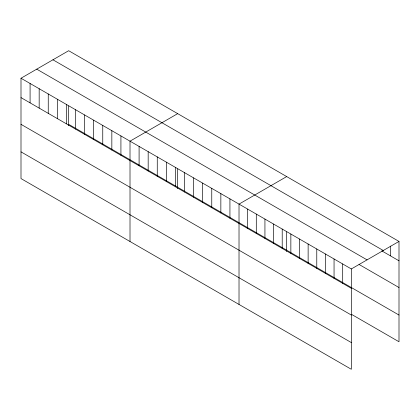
<?xml version="1.0" encoding="UTF-8"?>
<svg xmlns="http://www.w3.org/2000/svg" width="420" height="420" viewBox="0 0 420 420"><rect width="100%" height="100%" fill="white"/><g stroke="black" fill="none" stroke-linecap="round" stroke-linejoin="round"><path stroke-width="0.63" d="M21 78.236L351.33 268.952L351.33 369.285L21 178.573L21 78.236L68.67 50.715L399 241.427L399 341.764L351.482 314.333M177.681 113.652L130.011 141.172L130.011 241.505M286.687 176.584L239.017 204.109L239.017 304.442M351.33 268.952L399 241.427M52.941 59.798L383.271 250.509M381.722 250.834L399 260.81M36.729 69.153L367.059 259.87M359.042 264.453L399 287.527M68.67 124.336L399 315.047M21 97.618L351.33 288.33M21 124.331L351.33 315.047M21 151.856L351.33 342.573M390.358 246.131L390.358 255.822M342.694 263.965L342.694 283.343M334.052 258.972L334.052 278.355M325.411 253.984L325.411 273.368M316.774 248.997L316.774 268.38M308.133 244.01L308.133 263.392M299.497 239.022L299.497 258.405M290.855 234.035L290.855 253.418M286.687 231.856L286.687 251.48M282.214 229.047L282.214 248.43M273.578 224.059L273.578 243.442M264.936 219.072L264.936 238.45M256.295 214.084L256.295 233.462M247.658 209.097L247.658 228.475M229.934 198.865L229.934 218.243M220.852 193.62L220.852 212.998M211.764 188.375L211.764 207.753M202.681 183.131L202.681 202.508M193.599 177.886L193.599 197.264M184.511 172.641L184.511 192.019M177.681 168.919L177.681 188.543M175.429 167.396L175.429 186.774M166.346 162.152L166.346 181.529M157.264 156.907L157.264 176.284M148.176 151.662L148.176 171.04M139.094 146.417L139.094 165.795M120.923 135.928L120.923 155.305M111.841 130.683L111.841 150.061M102.758 125.438L102.758 144.816M93.671 120.194L93.671 139.577M84.588 114.949L84.588 134.332M75.505 109.704L75.505 129.087M68.67 105.987L68.67 125.606M66.423 104.459L66.423 123.842M57.335 99.215L57.335 118.598M48.253 93.97L48.253 113.353M39.17 88.725L39.17 108.108M30.082 83.48L30.082 102.863"/></g></svg>
